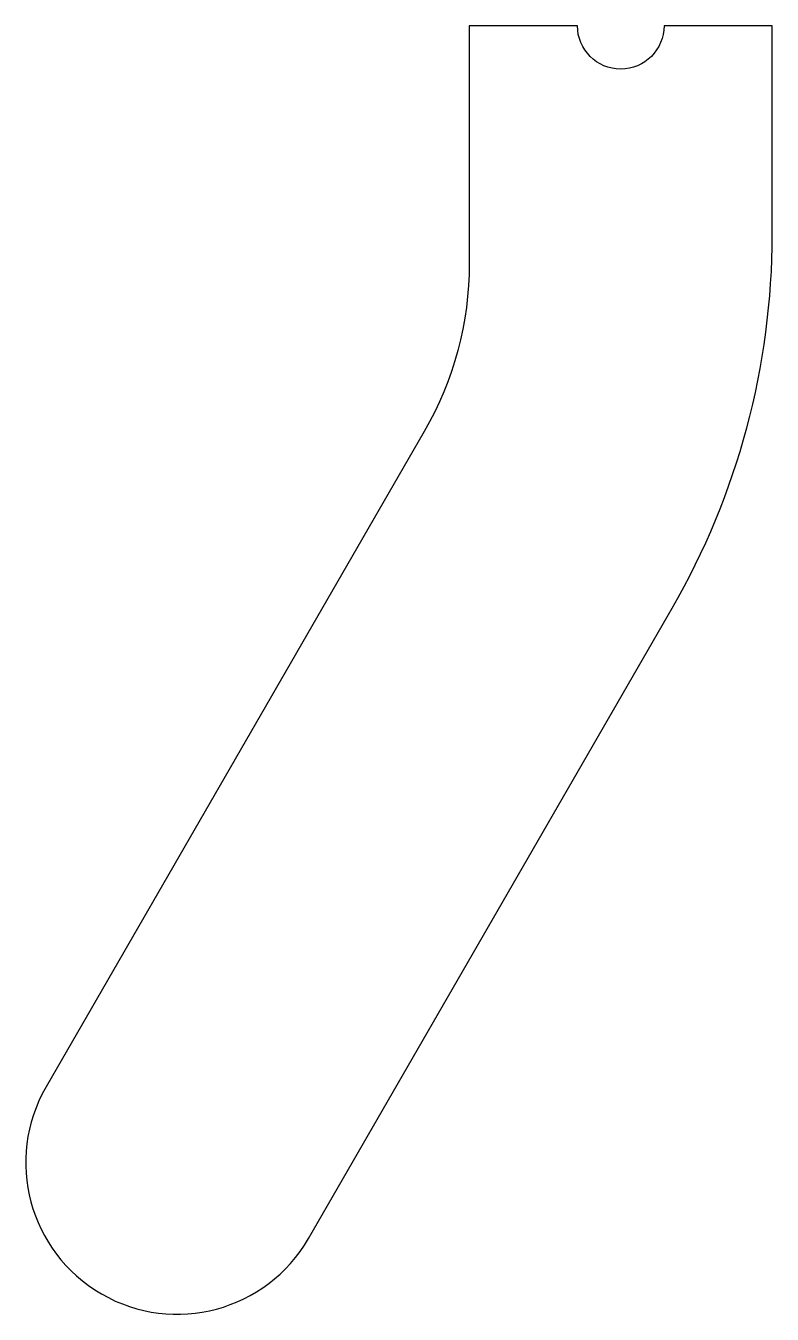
# Model space of a CAD drawing. Header units: millimetres. Extents: x -27.5 to 7, y -59.5 to 0.
import ezdxf

# ---------------------------------------------------------------- set-up
doc = ezdxf.new("R2010")
doc.units = ezdxf.units.MM

msp = doc.modelspace()

# ---------------------------------------------------------------- linework, layer by layer
msp.add_lwpolyline([(-26.553, -49, 1), (-14.428, -56), (2.378, -26.891, 0.131652), (7, -9.641), (7, 0), (2, 0, -1), (-2, 0), (-7, 0), (-7, -10.981, -0.131652), (-9.077, -18.731)], format="xyb", close=True)

doc.saveas('drawing.dxf')
